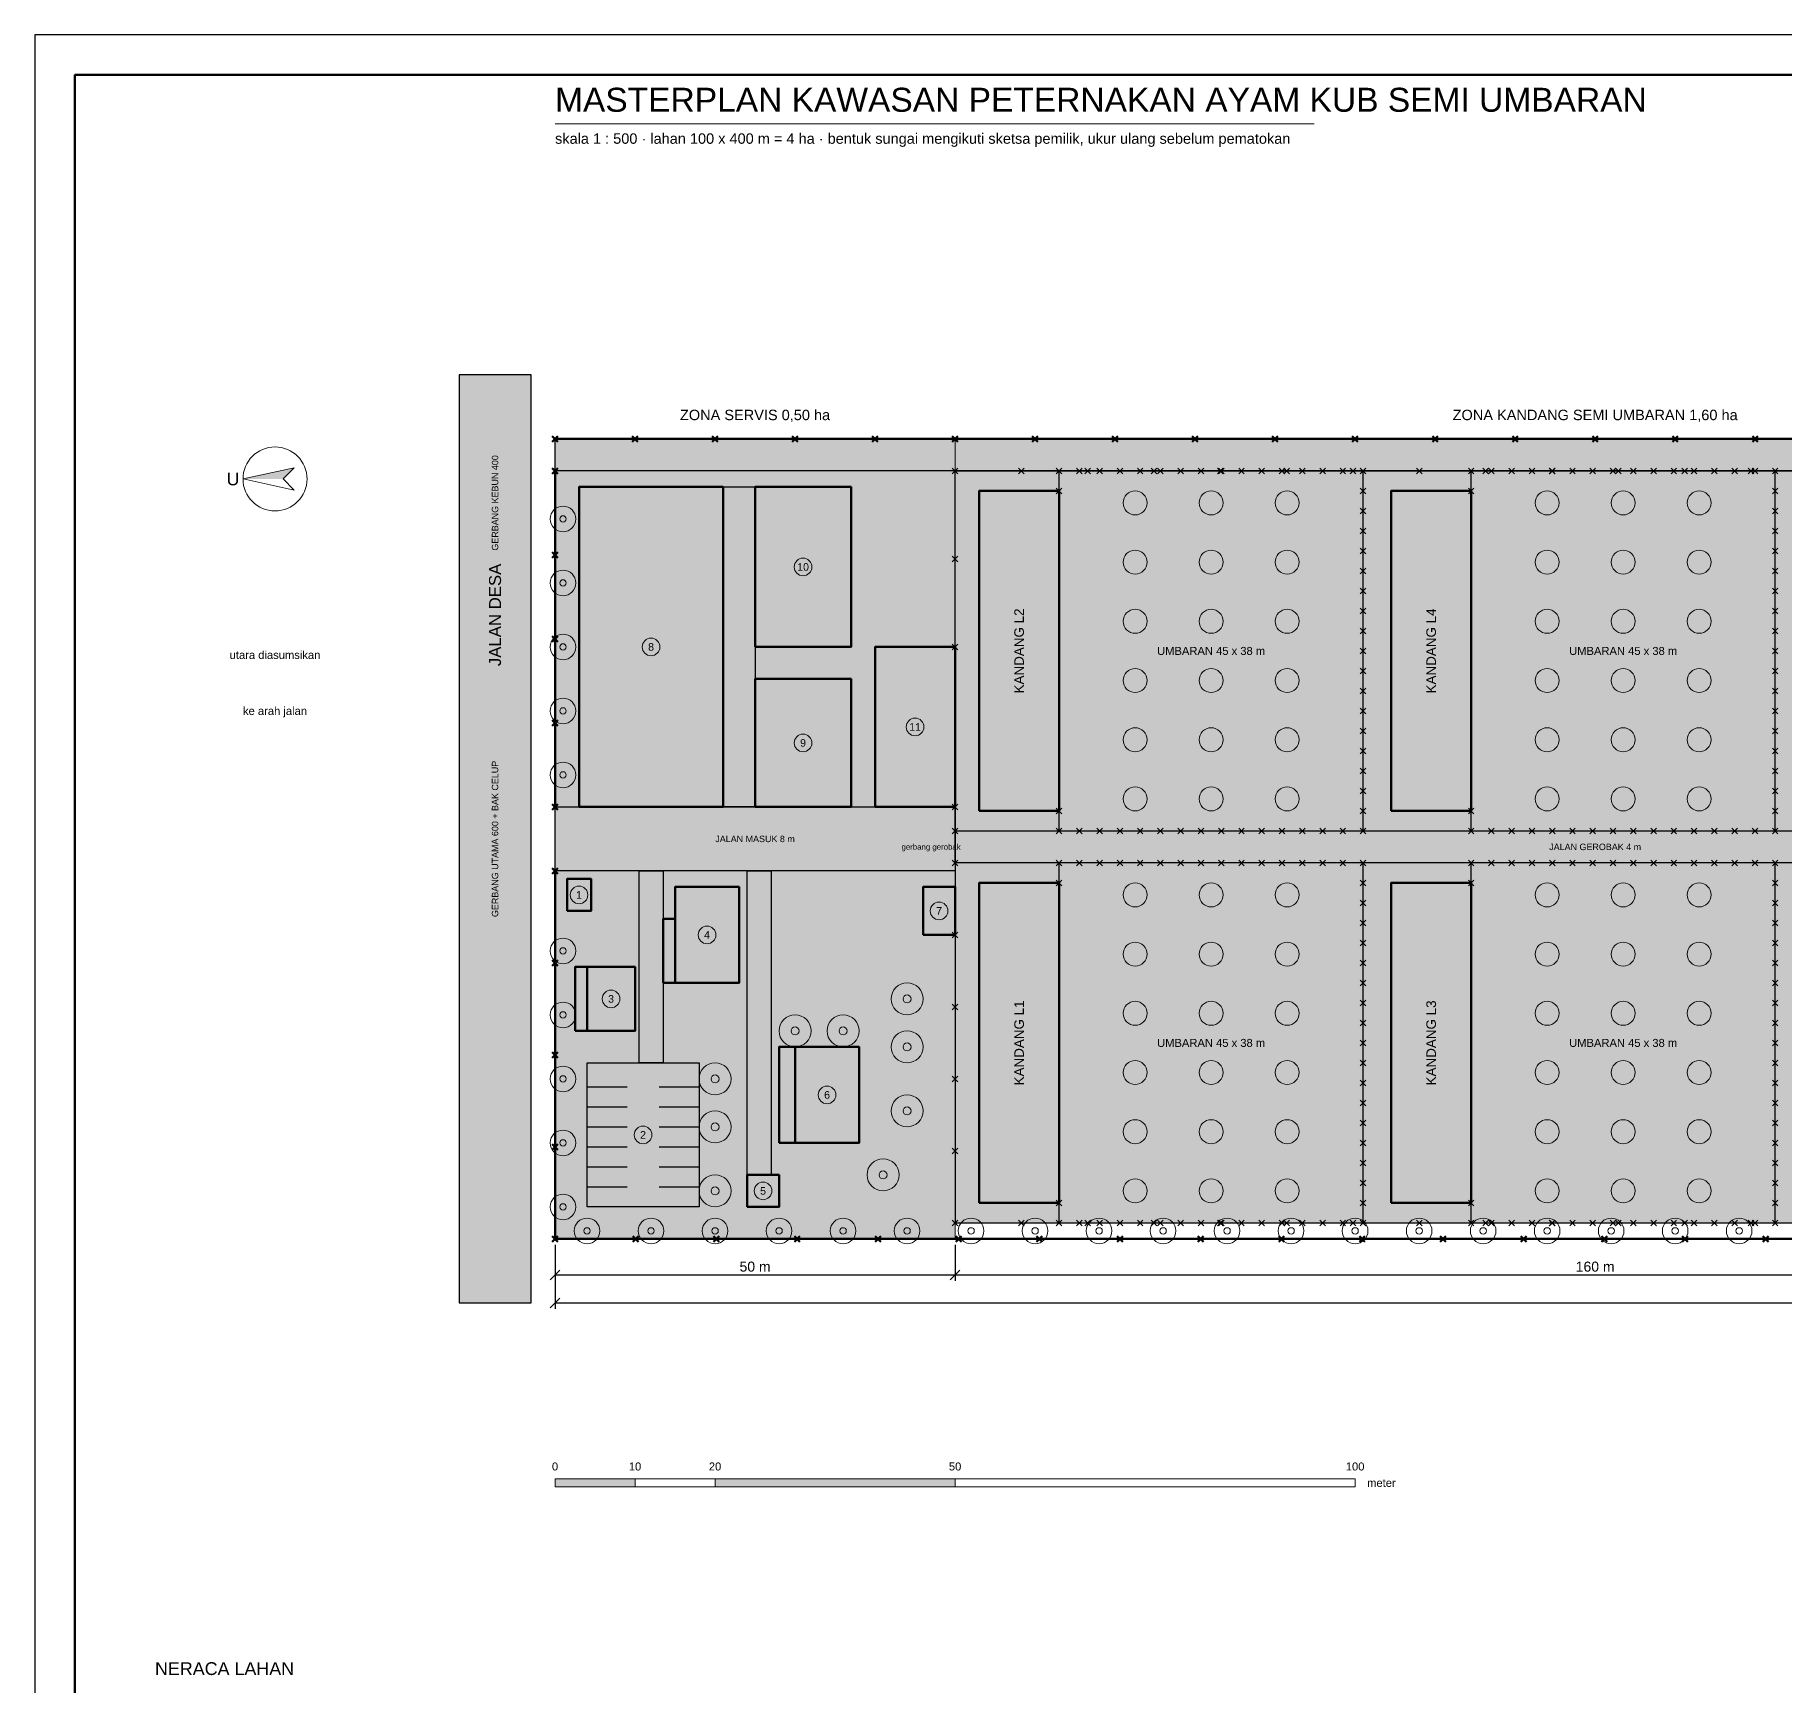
# Model space of a CAD drawing. Header units: centimetres. Extents: x 0 to 128320, y 0 to 42050.
# Drawn here: x 0 to 21861, y 21423 to 42050 of the extents above; entities that cross this region are included whole.
import ezdxf
from ezdxf.enums import TextEntityAlignment as Align

# ---------------------------------------------------------------- set-up
doc = ezdxf.new("R2010")
doc.units = ezdxf.units.CM
for name, color, linetype, lineweight in [('A-DIM', 140, 'CONTINUOUS', 13), ('A-FRAME', 7, 'CONTINUOUS', 50), ('A-HATCH', 8, 'CONTINUOUS', 9), ('A-JALAN', 8, 'CONTINUOUS', 25), ('A-LANSKAP', 82, 'CONTINUOUS', 13), ('A-PAGAR', 94, 'CONTINUOUS', 25), ('A-STRUKTUR', 7, 'CONTINUOUS', 50), ('A-TEKS', 7, 'CONTINUOUS', 18)]:
    doc.layers.add(name, color=color, linetype=linetype, lineweight=lineweight)
doc.styles.add('ARIAL', font='arial.ttf')
doc.dimstyles.new('D500', dxfattribs={"dimtxt": 125, "dimasz": 100, "dimexe": 75, "dimexo": 75, "dimgap": 40, "dimtad": 1, "dimdec": 0, "dimtxsty": 'ARIAL', "dimtsz": 60, "dimcen": 2.5, "dimclrd": 140, "dimclre": 140, "dimclrt": 250, "dimazin": 3, "dimtfac": 1, "dimtmove": 0, "dimatfit": 3})

msp = doc.modelspace()

# ---------------------------------------------------------------- hatches: boundary and pattern name
at = {"layer": 'A-HATCH', "true_color": 0xd6d8d6}
h = msp.add_hatch(color=8, dxfattribs=at)
h.dxf.hatch_style = 1
h.paths.add_polyline_path([(5300, 26200), (6200, 26200), (6200, 37800), (5300, 37800)])
at = {"layer": 'A-HATCH', "true_color": 0xf2f0e8}
h = msp.add_hatch(color=8, dxfattribs=at)
h.dxf.hatch_style = 1
h.paths.add_polyline_path([(6500, 27000), (6500, 37000), (11500, 37000), (11500, 27000)])
at = {"layer": 'A-HATCH', "true_color": 0xd6d8d6}
h = msp.add_hatch(color=8, dxfattribs=at)
h.dxf.hatch_style = 1
h.paths.add_polyline_path([(6500, 36600), (6500, 37000), (39500, 37000), (39500, 36600)])
at = {"layer": 'A-HATCH'}
h = msp.add_hatch(color=7, dxfattribs=at)
h.dxf.hatch_style = 1
h.paths.add_polyline_path([(2600, 36500), (3100, 36500), (3240, 36640)])
at = {"layer": 'A-HATCH', "true_color": 0xecf2e6}
h = msp.add_hatch(color=8, dxfattribs=at)
h.dxf.hatch_style = 1
h.paths.add_polyline_path([(11500, 27200), (11500, 36600), (27250, 36600), (27250, 27200)])
at = {"layer": 'A-HATCH', "true_color": 0xdeeece}
h = msp.add_hatch(color=8, dxfattribs=at)
h.dxf.hatch_style = 1
h.paths.add_polyline_path([(12800, 32100), (12800, 36600), (16600, 36600), (16600, 32100)])
h = msp.add_hatch(color=8, dxfattribs=at)
h.dxf.hatch_style = 1
h.paths.add_polyline_path([(17950, 32100), (17950, 36600), (21750, 36600), (21750, 32100)])
at = {"layer": 'A-HATCH', "true_color": 0xe4e2dc}
h = msp.add_hatch(color=8, dxfattribs=at)
h.dxf.hatch_style = 1
h.paths.add_polyline_path([(6800, 32400), (6800, 36400), (8600, 36400), (8600, 32400)])
at = {"layer": 'A-HATCH', "true_color": 0xd6d8d6}
h = msp.add_hatch(color=8, dxfattribs=at)
h.dxf.hatch_style = 1
h.paths.add_polyline_path([(8600, 32400), (8600, 36400), (9000, 36400), (9000, 32400)])
at = {"layer": 'A-HATCH', "true_color": 0xecd6b4}
h = msp.add_hatch(color=8, dxfattribs=at)
h.dxf.hatch_style = 1
h.paths.add_polyline_path([(9000, 34400), (9000, 36400), (10200, 36400), (10200, 34400)])
at = {"layer": 'A-HATCH', "true_color": 0xcdd6d2}
h = msp.add_hatch(color=8, dxfattribs=at)
h.dxf.hatch_style = 1
h.paths.add_polyline_path([(11800, 32350), (11800, 36350), (12800, 36350), (12800, 32350)])
h = msp.add_hatch(color=8, dxfattribs=at)
h.dxf.hatch_style = 1
h.paths.add_polyline_path([(16950, 32350), (16950, 36350), (17950, 36350), (17950, 32350)])
at = {"layer": 'A-HATCH', "true_color": 0xecd6b4}
h = msp.add_hatch(color=8, dxfattribs=at)
h.dxf.hatch_style = 1
h.paths.add_polyline_path([(10500, 32400), (10500, 34400), (11500, 34400), (11500, 32400)])
h = msp.add_hatch(color=8, dxfattribs=at)
h.dxf.hatch_style = 1
h.paths.add_polyline_path([(9000, 32400), (9000, 34000), (10200, 34000), (10200, 32400)])
at = {"layer": 'A-HATCH', "true_color": 0xd6d8d6}
h = msp.add_hatch(color=8, dxfattribs=at)
h.dxf.hatch_style = 1
h.paths.add_polyline_path([(6500, 31600), (6500, 32400), (11500, 32400), (11500, 31600)])
h = msp.add_hatch(color=8, dxfattribs=at)
h.dxf.hatch_style = 1
h.paths.add_polyline_path([(11500, 31700), (11500, 32100), (27250, 32100), (27250, 31700)])
at = {"layer": 'A-HATCH', "true_color": 0xdeeece}
h = msp.add_hatch(color=8, dxfattribs=at)
h.dxf.hatch_style = 1
h.paths.add_polyline_path([(12800, 27200), (12800, 31700), (16600, 31700), (16600, 27200)])
h = msp.add_hatch(color=8, dxfattribs=at)
h.dxf.hatch_style = 1
h.paths.add_polyline_path([(17950, 27200), (17950, 31700), (21750, 31700), (21750, 27200)])
at = {"layer": 'A-HATCH', "true_color": 0xecd6b4}
h = msp.add_hatch(color=8, dxfattribs=at)
h.dxf.hatch_style = 1
h.paths.add_polyline_path([(6650, 31100), (6650, 31500), (6950, 31500), (6950, 31100)])
at = {"layer": 'A-HATCH', "true_color": 0xd6d8d6}
h = msp.add_hatch(color=8, dxfattribs=at)
h.dxf.hatch_style = 1
h.paths.add_polyline_path([(7550, 29200), (7550, 31600), (7850, 31600), (7850, 29200)])
h = msp.add_hatch(color=8, dxfattribs=at)
h.dxf.hatch_style = 1
h.paths.add_polyline_path([(8900, 27800), (8900, 31600), (9200, 31600), (9200, 27800)])
at = {"layer": 'A-HATCH', "true_color": 0xecd6b4}
h = msp.add_hatch(color=8, dxfattribs=at)
h.dxf.hatch_style = 1
h.paths.add_polyline_path([(8000, 30200), (8000, 31400), (8800, 31400), (8800, 30200)])
h = msp.add_hatch(color=8, dxfattribs=at)
h.dxf.hatch_style = 1
h.paths.add_polyline_path([(11100, 30800), (11100, 31400), (11500, 31400), (11500, 30800)])
at = {"layer": 'A-HATCH', "true_color": 0xcdd6d2}
h = msp.add_hatch(color=8, dxfattribs=at)
h.dxf.hatch_style = 1
h.paths.add_polyline_path([(11800, 27450), (11800, 31450), (12800, 31450), (12800, 27450)])
h = msp.add_hatch(color=8, dxfattribs=at)
h.dxf.hatch_style = 1
h.paths.add_polyline_path([(16950, 27450), (16950, 31450), (17950, 31450), (17950, 27450)])
at = {"layer": 'A-HATCH', "true_color": 0xecd6b4}
h = msp.add_hatch(color=8, dxfattribs=at)
h.dxf.hatch_style = 1
h.paths.add_polyline_path([(6900, 29600), (6900, 30400), (7500, 30400), (7500, 29600)])
h = msp.add_hatch(color=8, dxfattribs=at)
h.dxf.hatch_style = 1
h.paths.add_polyline_path([(9500, 28200), (9500, 29400), (10300, 29400), (10300, 28200)])
at = {"layer": 'A-HATCH', "true_color": 0xd6d8d6}
h = msp.add_hatch(color=8, dxfattribs=at)
h.dxf.hatch_style = 1
h.paths.add_polyline_path([(6900, 27400), (6900, 29200), (8300, 29200), (8300, 27400)])
at = {"layer": 'A-HATCH', "true_color": 0xecd6b4}
h = msp.add_hatch(color=8, dxfattribs=at)
h.dxf.hatch_style = 1
h.paths.add_polyline_path([(8900, 27400), (8900, 27800), (9300, 27800), (9300, 27400)])
at = {"layer": 'A-HATCH'}
h = msp.add_hatch(color=7, dxfattribs=at)
h.dxf.hatch_style = 1
h.paths.add_polyline_path([(6500, 23900), (7500, 23900), (7500, 24000), (6500, 24000)])
h = msp.add_hatch(color=7, dxfattribs=at)
h.dxf.hatch_style = 1
h.paths.add_polyline_path([(8500, 23900), (11500, 23900), (11500, 24000), (8500, 24000)])

# ---------------------------------------------------------------- linework, layer by layer
at = {"layer": 'A-FRAME'}
for p, q in [((6465, 36965), (6535, 37035)), ((6465, 37035), (6535, 36965)), ((7465, 36965), (7535, 37035)), ((7465, 37035), (7535, 36965)), ((8465, 36965), (8535, 37035)), ((8465, 37035), (8535, 36965)), ((9465, 36965), (9535, 37035)), ((9465, 37035), (9535, 36965)), ((10465, 36965), (10535, 37035)), ((10465, 37035), (10535, 36965)), ((11465, 36965), (11535, 37035)), ((11465, 37035), (11535, 36965)), ((12465, 36965), (12535, 37035)), ((12465, 37035), (12535, 36965)), ((13465, 36965), (13535, 37035)), ((13465, 37035), (13535, 36965)), ((14465, 36965), (14535, 37035)), ((14465, 37035), (14535, 36965)), ((15465, 36965), (15535, 37035)), ((15465, 37035), (15535, 36965)), ((16465, 36965), (16535, 37035)), ((16465, 37035), (16535, 36965)), ((17465, 36965), (17535, 37035)), ((17465, 37035), (17535, 36965)), ((18465, 36965), (18535, 37035)), ((18465, 37035), (18535, 36965)), ((19465, 36965), (19535, 37035)), ((19465, 37035), (19535, 36965)), ((20465, 36965), (20535, 37035)), ((20465, 37035), (20535, 36965)), ((21465, 36965), (21535, 37035)), ((21465, 37035), (21535, 36965)), ((6465, 36565), (6535, 36635)), ((6465, 36635), (6535, 36565)), ((6465, 35515), (6535, 35585)), ((6465, 35585), (6535, 35515)), ((6465, 34465), (6535, 34535)), ((6465, 34535), (6535, 34465)), ((6465, 33415), (6535, 33485)), ((6465, 33485), (6535, 33415)), ((6465, 32365), (6535, 32435)), ((6465, 32435), (6535, 32365)), ((6465, 31565), (6535, 31635)), ((6465, 31635), (6535, 31565)), ((6465, 30415), (6535, 30485)), ((6465, 30485), (6535, 30415)), ((6465, 29265), (6535, 29335)), ((6465, 29335), (6535, 29265)), ((6465, 28115), (6535, 28185)), ((6465, 28185), (6535, 28115)), ((6465, 26965), (6535, 27035)), ((6465, 27035), (6535, 26965)), ((6465, 26965), (6535, 27035)), ((6465, 27035), (6535, 26965)), ((7473.8, 26965), (7543.8, 27035)), ((7473.8, 27035), (7543.8, 26965)), ((8482.6, 26965), (8552.6, 27035)), ((8482.6, 27035), (8552.6, 26965)), ((9491.5, 26965), (9561.5, 27035)), ((9491.5, 27035), (9561.5, 26965)), ((10500.3, 26965), (10570.3, 27035)), ((10500.3, 27035), (10570.3, 26965)), ((11509.1, 26965), (11579.1, 27035)), ((11509.1, 27035), (11579.1, 26965)), ((12517.9, 26965), (12587.9, 27035)), ((12517.9, 27035), (12587.9, 26965)), ((13526.8, 26965), (13596.8, 27035)), ((13526.8, 27035), (13596.8, 26965)), ((14535.6, 26965), (14605.6, 27035)), ((14535.6, 27035), (14605.6, 26965)), ((15544.4, 26965), (15614.4, 27035)), ((15544.4, 27035), (15614.4, 26965)), ((16553.2, 26965), (16623.2, 27035)), ((16553.2, 27035), (16623.2, 26965)), ((17562.1, 26965), (17632.1, 27035)), ((17562.1, 27035), (17632.1, 26965)), ((18570.9, 26965), (18640.9, 27035)), ((18570.9, 27035), (18640.9, 26965)), ((19579.7, 26965), (19649.7, 27035)), ((19579.7, 27035), (19649.7, 26965)), ((20588.5, 26965), (20658.5, 27035)), ((20588.5, 27035), (20658.5, 26965)), ((21597.4, 26965), (21667.4, 27035)), ((21597.4, 27035), (21667.4, 26965))]:
    msp.add_line(p, q, dxfattribs=at)
at = {"layer": 'A-FRAME', "lineweight": 25}
msp.add_lwpolyline([(0, 0), (59450, 0), (59450, 42050), (0, 42050)], close=True, dxfattribs=at)
at = {"layer": 'A-FRAME'}
msp.add_lwpolyline([(500, 500), (58950, 500), (58950, 41550), (500, 41550)], close=True, dxfattribs=at)
for points in [[(6500, 37000), (41500, 37000)], [(6500, 32400), (6500, 36600)], [(6500, 31600), (6500, 27000), (40800, 27000)]]:
    msp.add_lwpolyline(points, dxfattribs=at)
at = {"layer": 'A-HATCH'}
for points in [[(6500, 27000), (6500, 37000), (11500, 37000), (11500, 27000)], [(11500, 27200), (11500, 36600), (27250, 36600), (27250, 27200)]]:
    msp.add_lwpolyline(points, close=True, dxfattribs=at)
at = {"layer": 'A-JALAN'}
for p, q in [((6900, 28900), (7400, 28900)), ((7800, 28900), (8300, 28900)), ((6900, 28650), (7400, 28650)), ((7800, 28650), (8300, 28650)), ((6900, 28400), (7400, 28400)), ((7800, 28400), (8300, 28400)), ((6900, 28150), (7400, 28150)), ((7800, 28150), (8300, 28150)), ((6900, 27900), (7400, 27900)), ((7800, 27900), (8300, 27900)), ((6900, 27650), (7400, 27650)), ((7800, 27650), (8300, 27650))]:
    msp.add_line(p, q, dxfattribs=at)
for points in [[(5300, 26200), (6200, 26200), (6200, 37800), (5300, 37800)], [(6500, 36600), (6500, 37000), (39500, 37000), (39500, 36600)], [(8600, 32400), (8600, 36400), (9000, 36400), (9000, 32400)], [(6500, 31600), (6500, 32400), (11500, 32400), (11500, 31600)], [(11500, 31700), (11500, 32100), (27250, 32100), (27250, 31700)], [(7550, 29200), (7550, 31600), (7850, 31600), (7850, 29200)], [(8900, 27800), (8900, 31600), (9200, 31600), (9200, 27800)], [(6900, 27400), (6900, 29200), (8300, 29200), (8300, 27400)]]:
    msp.add_lwpolyline(points, close=True, dxfattribs=at)
at = {"layer": 'A-LANSKAP'}
for points in [[(12800, 32100), (12800, 36600), (16600, 36600), (16600, 32100)], [(17950, 32100), (17950, 36600), (21750, 36600), (21750, 32100)], [(12800, 27200), (12800, 31700), (16600, 31700), (16600, 27200)], [(17950, 27200), (17950, 31700), (21750, 31700), (21750, 27200)]]:
    msp.add_lwpolyline(points, close=True, dxfattribs=at)
for centre, radius in [((13750, 36200), 150), ((14700, 36200), 150), ((15650, 36200), 150), ((18900, 36200), 150), ((19850, 36200), 150), ((20800, 36200), 150), ((6600, 36000), 160), ((6600, 36000), 40), ((13750, 35460), 150), ((14700, 35460), 150), ((15650, 35460), 150), ((18900, 35460), 150), ((19850, 35460), 150), ((20800, 35460), 150), ((6600, 35200), 160), ((6600, 35200), 40), ((13750, 34720), 150), ((14700, 34720), 150), ((15650, 34720), 150), ((18900, 34720), 150), ((19850, 34720), 150), ((20800, 34720), 150), ((6600, 34400), 160), ((6600, 34400), 40), ((13750, 33980), 150), ((14700, 33980), 150), ((15650, 33980), 150), ((18900, 33980), 150), ((19850, 33980), 150), ((20800, 33980), 150), ((6600, 33600), 160), ((6600, 33600), 40), ((13750, 33240), 150), ((14700, 33240), 150), ((15650, 33240), 150), ((18900, 33240), 150), ((19850, 33240), 150), ((20800, 33240), 150), ((6600, 32800), 160), ((6600, 32800), 40), ((13750, 32500), 150), ((14700, 32500), 150), ((15650, 32500), 150), ((18900, 32500), 150), ((19850, 32500), 150), ((20800, 32500), 150), ((13750, 31300), 150), ((14700, 31300), 150), ((15650, 31300), 150), ((18900, 31300), 150), ((19850, 31300), 150), ((20800, 31300), 150), ((6600, 30600), 160), ((6600, 30600), 40), ((13750, 30560), 150), ((14700, 30560), 150), ((15650, 30560), 150), ((18900, 30560), 150), ((19850, 30560), 150), ((20800, 30560), 150), ((10900, 30000), 200), ((6600, 29800), 160), ((10900, 30000), 50), ((13750, 29820), 150), ((14700, 29820), 150), ((15650, 29820), 150), ((18900, 29820), 150), ((19850, 29820), 150), ((20800, 29820), 150), ((6600, 29800), 40), ((9500, 29600), 200), ((10100, 29600), 200), ((9500, 29600), 50), ((10100, 29600), 50), ((10900, 29400), 200), ((10900, 29400), 50), ((6600, 29000), 160), ((8500, 29000), 200), ((13750, 29080), 150), ((14700, 29080), 150), ((15650, 29080), 150), ((18900, 29080), 150), ((19850, 29080), 150), ((20800, 29080), 150), ((6600, 29000), 40), ((8500, 29000), 50), ((10900, 28600), 200), ((10900, 28600), 50), ((8500, 28400), 200), ((8500, 28400), 50), ((13750, 28340), 150), ((14700, 28340), 150), ((15650, 28340), 150), ((18900, 28340), 150), ((19850, 28340), 150), ((20800, 28340), 150), ((6600, 28200), 160), ((6600, 28200), 40), ((10600, 27800), 200), ((8500, 27600), 200), ((10600, 27800), 50), ((6600, 27400), 160), ((8500, 27600), 50), ((13750, 27600), 150), ((14700, 27600), 150), ((15650, 27600), 150), ((18900, 27600), 150), ((19850, 27600), 150), ((20800, 27600), 150), ((6600, 27400), 40), ((6900, 27100), 160), ((6900, 27100), 40), ((7700, 27100), 160), ((7700, 27100), 40), ((8500, 27100), 160), ((8500, 27100), 40), ((9300, 27100), 160), ((9300, 27100), 40), ((10100, 27100), 160), ((10100, 27100), 40), ((10900, 27100), 160), ((10900, 27100), 40), ((11700, 27100), 160), ((11700, 27100), 40), ((12500, 27100), 160), ((12500, 27100), 40), ((13300, 27100), 160), ((13300, 27100), 40), ((14100, 27100), 160), ((14100, 27100), 40), ((14900, 27100), 160), ((14900, 27100), 40), ((15700, 27100), 160), ((15700, 27100), 40), ((16500, 27100), 160), ((16500, 27100), 40), ((17300, 27100), 160), ((17300, 27100), 40), ((18100, 27100), 160), ((18100, 27100), 40), ((18900, 27100), 160), ((18900, 27100), 40), ((19700, 27100), 160), ((19700, 27100), 40), ((20500, 27100), 160), ((20500, 27100), 40), ((21300, 27100), 160), ((21300, 27100), 40)]:
    msp.add_circle(centre, radius, dxfattribs=at)
at = {"layer": 'A-PAGAR'}
for p, q in [((11465, 36565), (11535, 36635)), ((11465, 36635), (11535, 36565)), ((11465, 36565), (11535, 36635)), ((11465, 36635), (11535, 36565)), ((12293.9, 36565), (12363.9, 36635)), ((12293.9, 36635), (12363.9, 36565)), ((12765, 36565), (12835, 36635)), ((12765, 36635), (12835, 36565)), ((12765, 36565), (12835, 36635)), ((12765, 36635), (12835, 36565)), ((13018.3, 36565), (13088.3, 36635)), ((13018.3, 36635), (13088.3, 36565)), ((13122.9, 36565), (13192.9, 36635)), ((13122.9, 36635), (13192.9, 36565)), ((13271.7, 36565), (13341.7, 36635)), ((13271.7, 36635), (13341.7, 36565)), ((13525, 36565), (13595, 36635)), ((13525, 36635), (13595, 36565)), ((13778.3, 36565), (13848.3, 36635)), ((13778.3, 36635), (13848.3, 36565)), ((13951.8, 36565), (14021.8, 36635)), ((13951.8, 36635), (14021.8, 36565)), ((14031.7, 36565), (14101.7, 36635)), ((14031.7, 36635), (14101.7, 36565)), ((14285, 36565), (14355, 36635)), ((14285, 36635), (14355, 36565)), ((14538.3, 36565), (14608.3, 36635)), ((14538.3, 36635), (14608.3, 36565)), ((14780.8, 36565), (14850.8, 36635)), ((14780.8, 36635), (14850.8, 36565)), ((14791.7, 36565), (14861.7, 36635)), ((14791.7, 36635), (14861.7, 36565)), ((15045, 36565), (15115, 36635)), ((15045, 36635), (15115, 36565)), ((15298.3, 36565), (15368.3, 36635)), ((15298.3, 36635), (15368.3, 36565)), ((15551.7, 36565), (15621.7, 36635)), ((15551.7, 36635), (15621.7, 36565)), ((15609.7, 36565), (15679.7, 36635)), ((15609.7, 36635), (15679.7, 36565)), ((15805, 36565), (15875, 36635)), ((15805, 36635), (15875, 36565)), ((16058.3, 36565), (16128.3, 36635)), ((16058.3, 36635), (16128.3, 36565)), ((16311.7, 36565), (16381.7, 36635)), ((16311.7, 36635), (16381.7, 36565)), ((16438.7, 36565), (16508.7, 36635)), ((16438.7, 36635), (16508.7, 36565)), ((16565, 36565), (16635, 36635)), ((16565, 36635), (16635, 36565)), ((16565, 36565), (16635, 36635)), ((16565, 36635), (16635, 36565)), ((17267.6, 36565), (17337.6, 36635)), ((17267.6, 36635), (17337.6, 36565)), ((17915, 36565), (17985, 36635)), ((17915, 36635), (17985, 36565)), ((17915, 36565), (17985, 36635)), ((17915, 36635), (17985, 36565)), ((18096.6, 36565), (18166.6, 36635)), ((18096.6, 36635), (18166.6, 36565)), ((18168.3, 36565), (18238.3, 36635)), ((18168.3, 36635), (18238.3, 36565)), ((18421.7, 36565), (18491.7, 36635)), ((18421.7, 36635), (18491.7, 36565)), ((18675, 36565), (18745, 36635)), ((18675, 36635), (18745, 36565)), ((18925.5, 36565), (18995.5, 36635)), ((18925.5, 36635), (18995.5, 36565)), ((18928.3, 36565), (18998.3, 36635)), ((18928.3, 36635), (18998.3, 36565)), ((19181.7, 36565), (19251.7, 36635)), ((19181.7, 36635), (19251.7, 36565)), ((19435, 36565), (19505, 36635)), ((19435, 36635), (19505, 36565)), ((19688.3, 36565), (19758.3, 36635)), ((19688.3, 36635), (19758.3, 36565)), ((19754.5, 36565), (19824.5, 36635)), ((19754.5, 36635), (19824.5, 36565)), ((19941.7, 36565), (20011.7, 36635)), ((19941.7, 36635), (20011.7, 36565)), ((20195, 36565), (20265, 36635)), ((20195, 36635), (20265, 36565)), ((20448.3, 36565), (20518.3, 36635)), ((20448.3, 36635), (20518.3, 36565)), ((20583.4, 36565), (20653.4, 36635)), ((20583.4, 36635), (20653.4, 36565)), ((20701.7, 36565), (20771.7, 36635)), ((20701.7, 36635), (20771.7, 36565)), ((20955, 36565), (21025, 36635)), ((20955, 36635), (21025, 36565)), ((21208.3, 36565), (21278.3, 36635)), ((21208.3, 36635), (21278.3, 36565)), ((21412.4, 36565), (21482.4, 36635)), ((21412.4, 36635), (21482.4, 36565)), ((21461.7, 36565), (21531.7, 36635)), ((21461.7, 36635), (21531.7, 36565)), ((21715, 36565), (21785, 36635)), ((21715, 36635), (21785, 36565)), ((21715, 36565), (21785, 36635)), ((21715, 36635), (21785, 36565)), ((12765, 36315), (12835, 36385)), ((12765, 36385), (12835, 36315)), ((16565, 36315), (16635, 36385)), ((16565, 36385), (16635, 36315)), ((17915, 36315), (17985, 36385)), ((17915, 36385), (17985, 36315)), ((21715, 36315), (21785, 36385)), ((21715, 36385), (21785, 36315)), ((16565, 36065), (16635, 36135)), ((16565, 36135), (16635, 36065)), ((21715, 36065), (21785, 36135)), ((21715, 36135), (21785, 36065)), ((16565, 35815), (16635, 35885)), ((16565, 35885), (16635, 35815)), ((21715, 35815), (21785, 35885)), ((21715, 35885), (21785, 35815)), ((16565, 35565), (16635, 35635)), ((16565, 35635), (16635, 35565)), ((21715, 35565), (21785, 35635)), ((21715, 35635), (21785, 35565)), ((11465, 35465), (11535, 35535)), ((11465, 35535), (11535, 35465)), ((16565, 35315), (16635, 35385)), ((16565, 35385), (16635, 35315)), ((21715, 35315), (21785, 35385)), ((21715, 35385), (21785, 35315)), ((16565, 35065), (16635, 35135)), ((16565, 35135), (16635, 35065)), ((21715, 35065), (21785, 35135)), ((21715, 35135), (21785, 35065)), ((16565, 34815), (16635, 34885)), ((16565, 34885), (16635, 34815)), ((21715, 34815), (21785, 34885)), ((21715, 34885), (21785, 34815)), ((16565, 34565), (16635, 34635)), ((16565, 34635), (16635, 34565)), ((21715, 34565), (21785, 34635)), ((21715, 34635), (21785, 34565)), ((11465, 34365), (11535, 34435)), ((11465, 34435), (11535, 34365)), ((16565, 34315), (16635, 34385)), ((16565, 34385), (16635, 34315)), ((21715, 34315), (21785, 34385)), ((21715, 34385), (21785, 34315)), ((16565, 34065), (16635, 34135)), ((16565, 34135), (16635, 34065)), ((21715, 34065), (21785, 34135)), ((21715, 34135), (21785, 34065)), ((16565, 33815), (16635, 33885)), ((16565, 33885), (16635, 33815)), ((21715, 33815), (21785, 33885)), ((21715, 33885), (21785, 33815)), ((16565, 33565), (16635, 33635)), ((16565, 33635), (16635, 33565)), ((21715, 33565), (21785, 33635)), ((21715, 33635), (21785, 33565)), ((16565, 33315), (16635, 33385)), ((16565, 33385), (16635, 33315)), ((21715, 33315), (21785, 33385)), ((21715, 33385), (21785, 33315)), ((16565, 33065), (16635, 33135)), ((16565, 33135), (16635, 33065)), ((21715, 33065), (21785, 33135)), ((21715, 33135), (21785, 33065)), ((16565, 32815), (16635, 32885)), ((16565, 32885), (16635, 32815)), ((21715, 32815), (21785, 32885)), ((21715, 32885), (21785, 32815)), ((16565, 32565), (16635, 32635)), ((16565, 32635), (16635, 32565)), ((21715, 32565), (21785, 32635)), ((21715, 32635), (21785, 32565)), ((11465, 32365), (11535, 32435)), ((11465, 32435), (11535, 32365)), ((12765, 32315), (12835, 32385)), ((12765, 32385), (12835, 32315)), ((16565, 32315), (16635, 32385)), ((16565, 32385), (16635, 32315)), ((17915, 32315), (17985, 32385)), ((17915, 32385), (17985, 32315)), ((21715, 32315), (21785, 32385)), ((21715, 32385), (21785, 32315)), ((11465, 32065), (11535, 32135)), ((11465, 32135), (11535, 32065)), ((12765, 32065), (12835, 32135)), ((12765, 32135), (12835, 32065)), ((12765, 32065), (12835, 32135)), ((12765, 32135), (12835, 32065)), ((13018.3, 32065), (13088.3, 32135)), ((13018.3, 32135), (13088.3, 32065)), ((13271.7, 32065), (13341.7, 32135)), ((13271.7, 32135), (13341.7, 32065)), ((13525, 32065), (13595, 32135)), ((13525, 32135), (13595, 32065)), ((13778.3, 32065), (13848.3, 32135)), ((13778.3, 32135), (13848.3, 32065)), ((14031.7, 32065), (14101.7, 32135)), ((14031.7, 32135), (14101.7, 32065)), ((14285, 32065), (14355, 32135)), ((14285, 32135), (14355, 32065)), ((14538.3, 32065), (14608.3, 32135)), ((14538.3, 32135), (14608.3, 32065)), ((14791.7, 32065), (14861.7, 32135)), ((14791.7, 32135), (14861.7, 32065)), ((15045, 32065), (15115, 32135)), ((15045, 32135), (15115, 32065)), ((15298.3, 32065), (15368.3, 32135)), ((15298.3, 32135), (15368.3, 32065)), ((15551.7, 32065), (15621.7, 32135)), ((15551.7, 32135), (15621.7, 32065)), ((15805, 32065), (15875, 32135)), ((15805, 32135), (15875, 32065)), ((16058.3, 32065), (16128.3, 32135)), ((16058.3, 32135), (16128.3, 32065)), ((16311.7, 32065), (16381.7, 32135)), ((16311.7, 32135), (16381.7, 32065)), ((16565, 32065), (16635, 32135)), ((16565, 32135), (16635, 32065)), ((16565, 32065), (16635, 32135)), ((16565, 32135), (16635, 32065)), ((17915, 32065), (17985, 32135)), ((17915, 32135), (17985, 32065)), ((17915, 32065), (17985, 32135)), ((17915, 32135), (17985, 32065)), ((18168.3, 32065), (18238.3, 32135)), ((18168.3, 32135), (18238.3, 32065)), ((18421.7, 32065), (18491.7, 32135)), ((18421.7, 32135), (18491.7, 32065)), ((18675, 32065), (18745, 32135)), ((18675, 32135), (18745, 32065)), ((18928.3, 32065), (18998.3, 32135)), ((18928.3, 32135), (18998.3, 32065)), ((19181.7, 32065), (19251.7, 32135)), ((19181.7, 32135), (19251.7, 32065)), ((19435, 32065), (19505, 32135)), ((19435, 32135), (19505, 32065)), ((19688.3, 32065), (19758.3, 32135)), ((19688.3, 32135), (19758.3, 32065)), ((19941.7, 32065), (20011.7, 32135)), ((19941.7, 32135), (20011.7, 32065)), ((20195, 32065), (20265, 32135)), ((20195, 32135), (20265, 32065)), ((20448.3, 32065), (20518.3, 32135)), ((20448.3, 32135), (20518.3, 32065)), ((20701.7, 32065), (20771.7, 32135)), ((20701.7, 32135), (20771.7, 32065)), ((20955, 32065), (21025, 32135)), ((20955, 32135), (21025, 32065)), ((21208.3, 32065), (21278.3, 32135)), ((21208.3, 32135), (21278.3, 32065)), ((21461.7, 32065), (21531.7, 32135)), ((21461.7, 32135), (21531.7, 32065)), ((21715, 32065), (21785, 32135)), ((21715, 32135), (21785, 32065)), ((21715, 32065), (21785, 32135)), ((21715, 32135), (21785, 32065)), ((11465, 31665), (11535, 31735)), ((11465, 31735), (11535, 31665)), ((12765, 31665), (12835, 31735)), ((12765, 31735), (12835, 31665)), ((12765, 31665), (12835, 31735)), ((12765, 31735), (12835, 31665)), ((13018.3, 31665), (13088.3, 31735)), ((13018.3, 31735), (13088.3, 31665)), ((13271.7, 31665), (13341.7, 31735)), ((13271.7, 31735), (13341.7, 31665)), ((13525, 31665), (13595, 31735)), ((13525, 31735), (13595, 31665)), ((13778.3, 31665), (13848.3, 31735)), ((13778.3, 31735), (13848.3, 31665)), ((14031.7, 31665), (14101.7, 31735)), ((14031.7, 31735), (14101.7, 31665)), ((14285, 31665), (14355, 31735)), ((14285, 31735), (14355, 31665)), ((14538.3, 31665), (14608.3, 31735)), ((14538.3, 31735), (14608.3, 31665)), ((14791.7, 31665), (14861.7, 31735)), ((14791.7, 31735), (14861.7, 31665)), ((15045, 31665), (15115, 31735)), ((15045, 31735), (15115, 31665)), ((15298.3, 31665), (15368.3, 31735)), ((15298.3, 31735), (15368.3, 31665)), ((15551.7, 31665), (15621.7, 31735)), ((15551.7, 31735), (15621.7, 31665)), ((15805, 31665), (15875, 31735)), ((15805, 31735), (15875, 31665)), ((16058.3, 31665), (16128.3, 31735)), ((16058.3, 31735), (16128.3, 31665)), ((16311.7, 31665), (16381.7, 31735)), ((16311.7, 31735), (16381.7, 31665)), ((16565, 31665), (16635, 31735)), ((16565, 31735), (16635, 31665)), ((16565, 31665), (16635, 31735)), ((16565, 31735), (16635, 31665)), ((17915, 31665), (17985, 31735)), ((17915, 31735), (17985, 31665)), ((17915, 31665), (17985, 31735)), ((17915, 31735), (17985, 31665)), ((18168.3, 31665), (18238.3, 31735)), ((18168.3, 31735), (18238.3, 31665)), ((18421.7, 31665), (18491.7, 31735)), ((18421.7, 31735), (18491.7, 31665)), ((18675, 31665), (18745, 31735)), ((18675, 31735), (18745, 31665)), ((18928.3, 31665), (18998.3, 31735)), ((18928.3, 31735), (18998.3, 31665)), ((19181.7, 31665), (19251.7, 31735)), ((19181.7, 31735), (19251.7, 31665)), ((19435, 31665), (19505, 31735)), ((19435, 31735), (19505, 31665)), ((19688.3, 31665), (19758.3, 31735)), ((19688.3, 31735), (19758.3, 31665)), ((19941.7, 31665), (20011.7, 31735)), ((19941.7, 31735), (20011.7, 31665)), ((20195, 31665), (20265, 31735)), ((20195, 31735), (20265, 31665)), ((20448.3, 31665), (20518.3, 31735)), ((20448.3, 31735), (20518.3, 31665)), ((20701.7, 31665), (20771.7, 31735)), ((20701.7, 31735), (20771.7, 31665)), ((20955, 31665), (21025, 31735)), ((20955, 31735), (21025, 31665)), ((21208.3, 31665), (21278.3, 31735)), ((21208.3, 31735), (21278.3, 31665)), ((21461.7, 31665), (21531.7, 31735)), ((21461.7, 31735), (21531.7, 31665)), ((21715, 31665), (21785, 31735)), ((21715, 31735), (21785, 31665)), ((21715, 31665), (21785, 31735)), ((21715, 31735), (21785, 31665)), ((12765, 31415), (12835, 31485)), ((12765, 31485), (12835, 31415)), ((16565, 31415), (16635, 31485)), ((16565, 31485), (16635, 31415)), ((17915, 31415), (17985, 31485)), ((17915, 31485), (17985, 31415)), ((21715, 31415), (21785, 31485)), ((21715, 31485), (21785, 31415)), ((16565, 31165), (16635, 31235)), ((16565, 31235), (16635, 31165)), ((21715, 31165), (21785, 31235)), ((21715, 31235), (21785, 31165)), ((11465, 30765), (11535, 30835)), ((11465, 30835), (11535, 30765)), ((11465, 30765), (11535, 30835)), ((11465, 30835), (11535, 30765)), ((16565, 30915), (16635, 30985)), ((16565, 30985), (16635, 30915)), ((21715, 30915), (21785, 30985)), ((21715, 30985), (21785, 30915)), ((16565, 30665), (16635, 30735)), ((16565, 30735), (16635, 30665)), ((21715, 30665), (21785, 30735)), ((21715, 30735), (21785, 30665)), ((16565, 30415), (16635, 30485)), ((16565, 30485), (16635, 30415)), ((21715, 30415), (21785, 30485)), ((21715, 30485), (21785, 30415)), ((16565, 30165), (16635, 30235)), ((16565, 30235), (16635, 30165)), ((21715, 30165), (21785, 30235)), ((21715, 30235), (21785, 30165)), ((16565, 29915), (16635, 29985)), ((16565, 29985), (16635, 29915)), ((21715, 29915), (21785, 29985)), ((21715, 29985), (21785, 29915)), ((11465, 29865), (11535, 29935)), ((11465, 29935), (11535, 29865)), ((16565, 29665), (16635, 29735)), ((16565, 29735), (16635, 29665)), ((21715, 29665), (21785, 29735)), ((21715, 29735), (21785, 29665)), ((16565, 29415), (16635, 29485)), ((16565, 29485), (16635, 29415)), ((21715, 29415), (21785, 29485)), ((21715, 29485), (21785, 29415)), ((16565, 29165), (16635, 29235)), ((16565, 29235), (16635, 29165)), ((21715, 29165), (21785, 29235)), ((21715, 29235), (21785, 29165)), ((11465, 28965), (11535, 29035)), ((11465, 29035), (11535, 28965)), ((16565, 28915), (16635, 28985)), ((16565, 28985), (16635, 28915)), ((21715, 28915), (21785, 28985)), ((21715, 28985), (21785, 28915)), ((16565, 28665), (16635, 28735)), ((16565, 28735), (16635, 28665)), ((21715, 28665), (21785, 28735)), ((21715, 28735), (21785, 28665)), ((16565, 28415), (16635, 28485)), ((16565, 28485), (16635, 28415)), ((21715, 28415), (21785, 28485)), ((21715, 28485), (21785, 28415)), ((16565, 28165), (16635, 28235)), ((16565, 28235), (16635, 28165)), ((21715, 28165), (21785, 28235)), ((21715, 28235), (21785, 28165)), ((11465, 28065), (11535, 28135)), ((11465, 28135), (11535, 28065)), ((16565, 27915), (16635, 27985)), ((16565, 27985), (16635, 27915)), ((21715, 27915), (21785, 27985)), ((21715, 27985), (21785, 27915)), ((16565, 27665), (16635, 27735)), ((16565, 27735), (16635, 27665)), ((21715, 27665), (21785, 27735)), ((21715, 27735), (21785, 27665)), ((12765, 27415), (12835, 27485)), ((12765, 27485), (12835, 27415)), ((16565, 27415), (16635, 27485)), ((16565, 27485), (16635, 27415)), ((17915, 27415), (17985, 27485)), ((17915, 27485), (17985, 27415)), ((21715, 27415), (21785, 27485)), ((21715, 27485), (21785, 27415)), ((11465, 27165), (11535, 27235)), ((11465, 27235), (11535, 27165)), ((11465, 27165), (11535, 27235)), ((11465, 27235), (11535, 27165)), ((12293.9, 27165), (12363.9, 27235)), ((12293.9, 27235), (12363.9, 27165)), ((12765, 27165), (12835, 27235)), ((12765, 27235), (12835, 27165)), ((12765, 27165), (12835, 27235)), ((12765, 27235), (12835, 27165)), ((13018.3, 27165), (13088.3, 27235)), ((13018.3, 27235), (13088.3, 27165)), ((13122.9, 27165), (13192.9, 27235)), ((13122.9, 27235), (13192.9, 27165)), ((13271.7, 27165), (13341.7, 27235)), ((13271.7, 27235), (13341.7, 27165)), ((13525, 27165), (13595, 27235)), ((13525, 27235), (13595, 27165)), ((13778.3, 27165), (13848.3, 27235)), ((13778.3, 27235), (13848.3, 27165)), ((13951.8, 27165), (14021.8, 27235)), ((13951.8, 27235), (14021.8, 27165)), ((14031.7, 27165), (14101.7, 27235)), ((14031.7, 27235), (14101.7, 27165)), ((14285, 27165), (14355, 27235)), ((14285, 27235), (14355, 27165)), ((14538.3, 27165), (14608.3, 27235)), ((14538.3, 27235), (14608.3, 27165)), ((14780.8, 27165), (14850.8, 27235)), ((14780.8, 27235), (14850.8, 27165)), ((14791.7, 27165), (14861.7, 27235)), ((14791.7, 27235), (14861.7, 27165)), ((15045, 27165), (15115, 27235)), ((15045, 27235), (15115, 27165)), ((15298.3, 27165), (15368.3, 27235)), ((15298.3, 27235), (15368.3, 27165)), ((15551.7, 27165), (15621.7, 27235)), ((15551.7, 27235), (15621.7, 27165)), ((15609.7, 27165), (15679.7, 27235)), ((15609.7, 27235), (15679.7, 27165)), ((15805, 27165), (15875, 27235)), ((15805, 27235), (15875, 27165)), ((16058.3, 27165), (16128.3, 27235)), ((16058.3, 27235), (16128.3, 27165)), ((16311.7, 27165), (16381.7, 27235)), ((16311.7, 27235), (16381.7, 27165)), ((16438.7, 27165), (16508.7, 27235)), ((16438.7, 27235), (16508.7, 27165)), ((16565, 27165), (16635, 27235)), ((16565, 27235), (16635, 27165)), ((16565, 27165), (16635, 27235)), ((16565, 27235), (16635, 27165)), ((17267.6, 27165), (17337.6, 27235)), ((17267.6, 27235), (17337.6, 27165)), ((17915, 27165), (17985, 27235)), ((17915, 27235), (17985, 27165)), ((17915, 27165), (17985, 27235)), ((17915, 27235), (17985, 27165)), ((18096.6, 27165), (18166.6, 27235)), ((18096.6, 27235), (18166.6, 27165)), ((18168.3, 27165), (18238.3, 27235)), ((18168.3, 27235), (18238.3, 27165)), ((18421.7, 27165), (18491.7, 27235)), ((18421.7, 27235), (18491.7, 27165)), ((18675, 27165), (18745, 27235)), ((18675, 27235), (18745, 27165)), ((18925.5, 27165), (18995.5, 27235)), ((18925.5, 27235), (18995.5, 27165)), ((18928.3, 27165), (18998.3, 27235)), ((18928.3, 27235), (18998.3, 27165)), ((19181.7, 27165), (19251.7, 27235)), ((19181.7, 27235), (19251.7, 27165)), ((19435, 27165), (19505, 27235)), ((19435, 27235), (19505, 27165)), ((19688.3, 27165), (19758.3, 27235)), ((19688.3, 27235), (19758.3, 27165)), ((19754.5, 27165), (19824.5, 27235)), ((19754.5, 27235), (19824.5, 27165)), ((19941.7, 27165), (20011.7, 27235)), ((19941.7, 27235), (20011.7, 27165)), ((20195, 27165), (20265, 27235)), ((20195, 27235), (20265, 27165)), ((20448.3, 27165), (20518.3, 27235)), ((20448.3, 27235), (20518.3, 27165)), ((20583.4, 27165), (20653.4, 27235)), ((20583.4, 27235), (20653.4, 27165)), ((20701.7, 27165), (20771.7, 27235)), ((20701.7, 27235), (20771.7, 27165)), ((20955, 27165), (21025, 27235)), ((20955, 27235), (21025, 27165)), ((21208.3, 27165), (21278.3, 27235)), ((21208.3, 27235), (21278.3, 27165)), ((21412.4, 27165), (21482.4, 27235)), ((21412.4, 27235), (21482.4, 27165)), ((21461.7, 27165), (21531.7, 27235)), ((21461.7, 27235), (21531.7, 27165)), ((21715, 27165), (21785, 27235)), ((21715, 27235), (21785, 27165)), ((21715, 27165), (21785, 27235)), ((21715, 27235), (21785, 27165))]:
    msp.add_line(p, q, dxfattribs=at)
for points in [[(11500, 34400), (11500, 36600), (27250, 36600)], [(12800, 32100), (16600, 32100), (16600, 36600), (12800, 36600)], [(12800, 36350), (12800, 36600)], [(17950, 32100), (21750, 32100), (21750, 36600), (17950, 36600)], [(17950, 36350), (17950, 36600)], [(11500, 32100), (11500, 32400)], [(12800, 32100), (12800, 32350)], [(17950, 32100), (17950, 32350)], [(11500, 31700), (11500, 30800)], [(12800, 27200), (16600, 27200), (16600, 31700), (12800, 31700)], [(12800, 31450), (12800, 31700)], [(17950, 27200), (21750, 27200), (21750, 31700), (17950, 31700)], [(17950, 31450), (17950, 31700)], [(11500, 30800), (11500, 27200), (27250, 27200)], [(12800, 27200), (12800, 27450)], [(17950, 27200), (17950, 27450)]]:
    msp.add_lwpolyline(points, dxfattribs=at)
at = {"layer": 'A-STRUKTUR'}
for points in [[(6800, 32400), (6800, 36400), (8600, 36400), (8600, 32400)], [(9000, 34400), (9000, 36400), (10200, 36400), (10200, 34400)], [(11800, 32350), (11800, 36350), (12800, 36350), (12800, 32350)], [(16950, 32350), (16950, 36350), (17950, 36350), (17950, 32350)], [(10500, 32400), (10500, 34400), (11500, 34400), (11500, 32400)], [(9000, 32400), (9000, 34000), (10200, 34000), (10200, 32400)], [(6650, 31100), (6650, 31500), (6950, 31500), (6950, 31100)], [(8000, 30200), (8000, 31400), (8800, 31400), (8800, 30200)], [(11100, 30800), (11100, 31400), (11500, 31400), (11500, 30800)], [(11800, 27450), (11800, 31450), (12800, 31450), (12800, 27450)], [(16950, 27450), (16950, 31450), (17950, 31450), (17950, 27450)], [(7850, 30200), (7850, 31000), (8000, 31000), (8000, 30200)], [(6750, 29600), (6750, 30400), (6900, 30400), (6900, 29600)], [(6900, 29600), (6900, 30400), (7500, 30400), (7500, 29600)], [(9300, 28200), (9300, 29400), (9500, 29400), (9500, 28200)], [(9500, 28200), (9500, 29400), (10300, 29400), (10300, 28200)], [(8900, 27400), (8900, 27800), (9300, 27800), (9300, 27400)]]:
    msp.add_lwpolyline(points, close=True, dxfattribs=at)
at = {"layer": 'A-TEKS'}
msp.add_line((6500, 40940), (15986, 40940), dxfattribs=at)
for points in [[(2600, 36500), (3240, 36360), (3100, 36500), (3240, 36640)], [(6500, 23900), (7500, 23900), (7500, 24000), (6500, 24000)], [(7500, 23900), (8500, 23900), (8500, 24000), (7500, 24000)], [(8500, 23900), (11500, 23900), (11500, 24000), (8500, 24000)], [(11500, 23900), (16500, 23900), (16500, 24000), (11500, 24000)]]:
    msp.add_lwpolyline(points, close=True, dxfattribs=at)
for centre, radius in [((3000, 36500), 400), ((9600, 35400), 110), ((7700, 34400), 110), ((11000, 33400), 110), ((9600, 33200), 110), ((6800, 31300), 110), ((11300, 31100), 110), ((8400, 30800), 110), ((7200, 30000), 110), ((9900, 28800), 110), ((7600, 28300), 110), ((9100, 27600), 110)]:
    msp.add_circle(centre, radius, dxfattribs=at)

# ---------------------------------------------------------------- texts
at = {"layer": 'A-TEKS', "style": 'ARIAL'}
for s, height, p in [('MASTERPLAN KAWASAN PETERNAKAN AYAM KUB SEMI UMBARAN', 300, (6500, 41000)), ('NERACA LAHAN', 160, (1500, 21500))]:
    msp.add_text(s, height=height, dxfattribs=at).set_placement(p, align=Align.BOTTOM_LEFT)
msp.add_text('skala 1 : 500 · lahan 100 x 400 m = 4 ha · bentuk sungai mengikuti sketsa pemilik, ukur ulang sebelum pematokan', height=130, dxfattribs=at).set_placement((6500, 40820), align=Align.TOP_LEFT)
for s, height, p in [('ZONA SERVIS 0,50 ha', 130, (9000, 37300)), ('ZONA KANDANG SEMI UMBARAN 1,60 ha', 130, (19500, 37300)), ('U', 160, (2475, 36500)), ('10', 95, (9600, 35400)), ('utara diasumsikan', 100, (3000, 34300)), ('8', 95, (7700, 34400)), ('UMBARAN 45 x 38 m', 100, (14700, 34350)), ('UMBARAN 45 x 38 m', 100, (19850, 34350)), ('ke arah jalan', 100, (3000, 33600)), ('11', 95, (11000, 33400)), ('9', 95, (9600, 33200)), ('JALAN MASUK 8 m', 80, (9000, 32000)), ('gerbang gerobak', 70, (11200, 31900)), ('JALAN GEROBAK 4 m', 80, (19500, 31900)), ('1', 95, (6800, 31300)), ('7', 95, (11300, 31100)), ('4', 95, (8400, 30800)), ('3', 95, (7200, 30000)), ('UMBARAN 45 x 38 m', 100, (14700, 29450)), ('UMBARAN 45 x 38 m', 100, (19850, 29450)), ('6', 95, (9900, 28800)), ('2', 95, (7600, 28300)), ('5', 95, (9100, 27600))]:
    msp.add_text(s, height=height, dxfattribs=at).set_placement(p, align=Align.MIDDLE_CENTER)
for s, height, p in [('GERBANG KEBUN 400', 80, (5750, 36200)), ('JALAN DESA', 150, (5750, 34800)), ('KANDANG L2', 120, (12300, 34350)), ('KANDANG L4', 120, (17450, 34350)), ('GERBANG UTAMA 600 + BAK CELUP', 80, (5750, 32000)), ('KANDANG L1', 120, (12300, 29450)), ('KANDANG L3', 120, (17450, 29450))]:
    msp.add_text(s, height=height, rotation=90, dxfattribs=at).set_placement(p, align=Align.MIDDLE_CENTER)
for s, p in [('0', (6500, 24075)), ('10', (7500, 24075)), ('20', (8500, 24075)), ('50', (11500, 24075)), ('100', (16500, 24075))]:
    msp.add_text(s, height=100, dxfattribs=at).set_placement(p, align=Align.BOTTOM_CENTER)
msp.add_text('meter', height=100, dxfattribs=at).set_placement((16650, 23950), align=Align.MIDDLE_LEFT)

# ---------------------------------------------------------------- dimensions: what is measured, and where the dimension line sits
at = {"layer": 'A-DIM'}
for base, p1, p2, text in [((6500, 26550), (6500, 27000), (11500, 27000), '50 m'), ((6500, 26200), (6500, 27000), (46500, 27000), '400 m'), ((11500, 26550), (11500, 27000), (27500, 27000), '160 m')]:
    msp.add_linear_dim(base=base, p1=p1, p2=p2, text=text, dimstyle='D500', dxfattribs=at).render()

doc.saveas('drawing.dxf')
